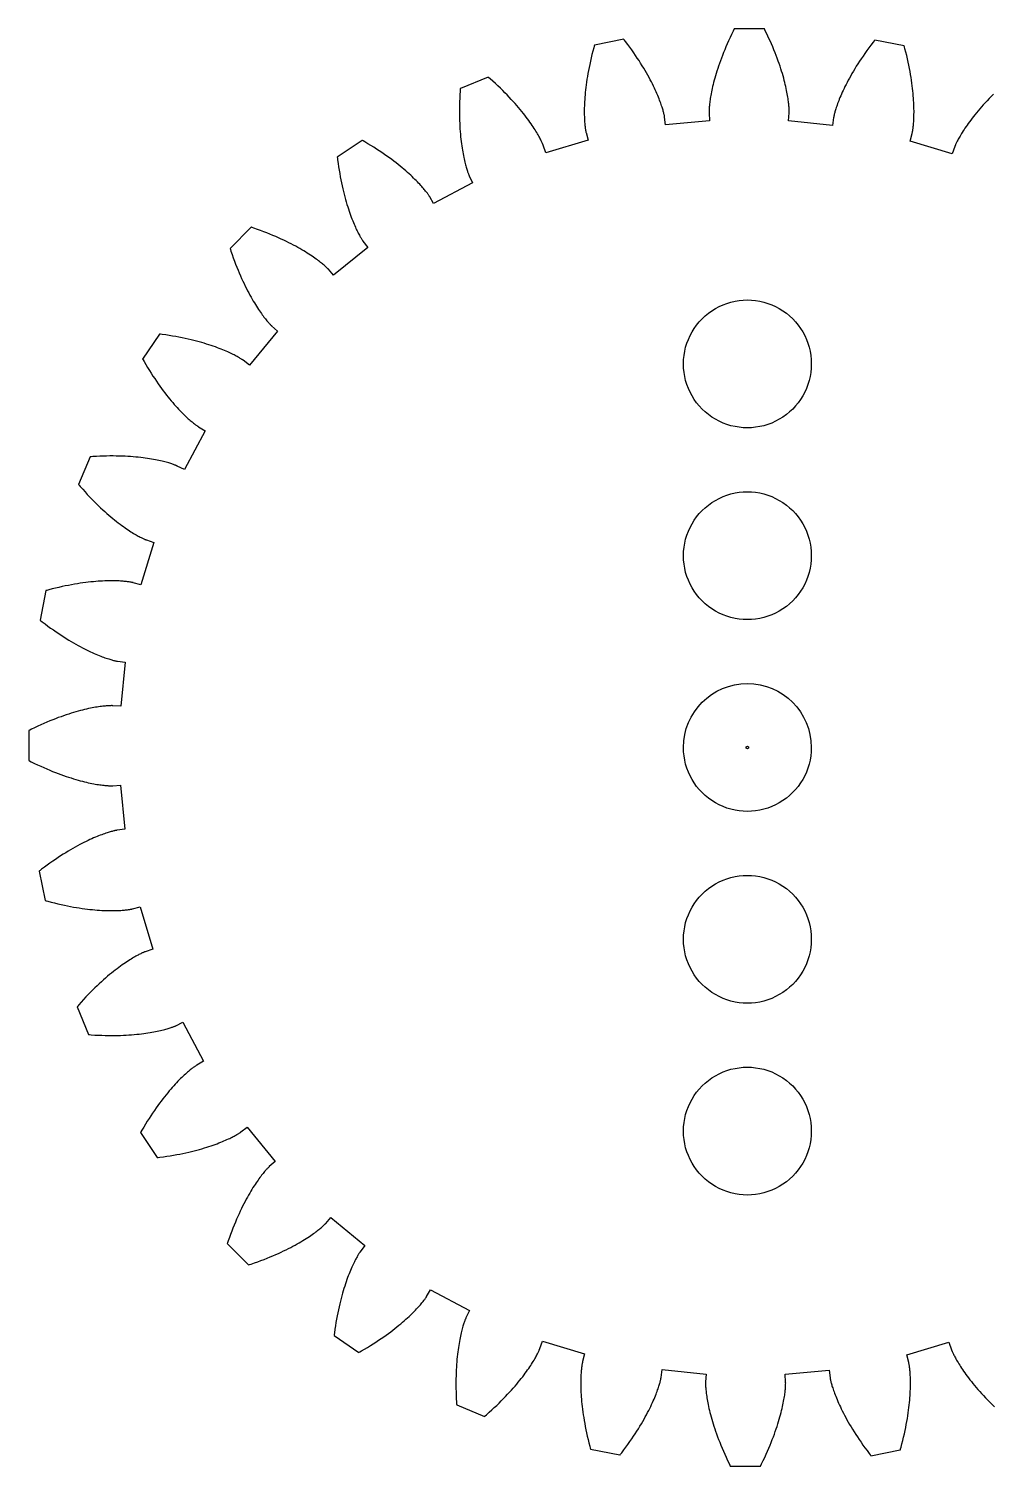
# Model space of a CAD drawing. Extents: x 1 to 210, y 26 to 294.
# Drawn here: x 1.1 to 76.5, y 177.3 to 289.7 of the extents above; entities that cross this region are included whole.
import ezdxf

# ---------------------------------------------------------------- set-up
doc = ezdxf.new("R2010")
doc.units = 0
for name, color, linetype in [('center', 7, 'CONTINUOUS'), ('circles', 7, 'CONTINUOUS'), ('gears', 7, 'CONTINUOUS')]:
    doc.layers.add(name, color=color, linetype=linetype)

msp = doc.modelspace()

# ---------------------------------------------------------------- linework, layer by layer
at = {"layer": 'center', "color": 7}
msp.add_lwpolyline([(57.43458, 233.467651)], close=True, dxfattribs=at)
for points in [[(57.24227, 233.467651), (57.24227, 233.502004), (57.260597, 233.533748), (57.290347, 233.550924)], [(57.290347, 233.384378), (57.260597, 233.401554), (57.24227, 233.433298), (57.24227, 233.467651)], [(57.290347, 233.550924), (57.320098, 233.568101), (57.356752, 233.568101), (57.386503, 233.550924)], [(57.386503, 233.384378), (57.356752, 233.367201), (57.320098, 233.367201), (57.290347, 233.384378)], [(57.386503, 233.550924), (57.416253, 233.533748), (57.43458, 233.502004), (57.43458, 233.467651)], [(57.43458, 233.467651), (57.43458, 233.433298), (57.416253, 233.401554), (57.386503, 233.384378)]]:
    msp.add_open_spline(points, degree=3, dxfattribs=at)
at = {"layer": 'circles', "color": 7}
for points in [[(62.339291, 263.467319)], [(62.339291, 248.467323)], [(62.338425, 233.467651)], [(62.339291, 218.467316)], [(62.339291, 203.467323)]]:
    msp.add_lwpolyline(points, close=True, dxfattribs=at)
for points in [[(52.339291, 263.467319), (52.339291, 265.253647), (53.292286, 266.904282), (54.839291, 267.797446)], [(54.839291, 267.797446), (56.386296, 268.69061), (58.292286, 268.69061), (59.839291, 267.797446)], [(59.839291, 267.797446), (61.386296, 266.904282), (62.339291, 265.253647), (62.339291, 263.467319)], [(54.839291, 259.137192), (53.292286, 260.030356), (52.339291, 261.680991), (52.339291, 263.467319)], [(62.339291, 263.467319), (62.339291, 261.680991), (61.386296, 260.030356), (59.839291, 259.137192)], [(59.839291, 259.137192), (58.292286, 258.244028), (56.386296, 258.244028), (54.839291, 259.137192)], [(54.839291, 252.79745), (56.386296, 253.690614), (58.292286, 253.690614), (59.839291, 252.79745)], [(52.339291, 248.467323), (52.339291, 250.253651), (53.292286, 251.904286), (54.839291, 252.79745)], [(59.839291, 252.79745), (61.386296, 251.904286), (62.339291, 250.253651), (62.339291, 248.467323)], [(54.839291, 244.137196), (53.292286, 245.03036), (52.339291, 246.680995), (52.339291, 248.467323)], [(62.339291, 248.467323), (62.339291, 246.680995), (61.386296, 245.03036), (59.839291, 244.137196)], [(59.839291, 244.137196), (58.292286, 243.244032), (56.386296, 243.244032), (54.839291, 244.137196)], [(52.338425, 233.467651), (52.338425, 236.229075), (54.577001, 238.467651), (57.338425, 238.467651)], [(57.338425, 238.467651), (60.099849, 238.467651), (62.338425, 236.229075), (62.338425, 233.467651)], [(54.838425, 229.137524), (53.29142, 230.030688), (52.338425, 231.681323), (52.338425, 233.467651)], [(62.338425, 233.467651), (62.338425, 231.681323), (61.38543, 230.030688), (59.838425, 229.137524)], [(59.838425, 229.137524), (58.29142, 228.24436), (56.38543, 228.24436), (54.838425, 229.137524)], [(52.339291, 218.467316), (52.339291, 220.253644), (53.292286, 221.904279), (54.839291, 222.797443)], [(54.839291, 222.797443), (56.386296, 223.690607), (58.292286, 223.690607), (59.839291, 222.797443)], [(59.839291, 222.797443), (61.386296, 221.904279), (62.339291, 220.253644), (62.339291, 218.467316)], [(54.839291, 214.137189), (53.292286, 215.030353), (52.339291, 216.680988), (52.339291, 218.467316)], [(62.339291, 218.467316), (62.339291, 216.680988), (61.386296, 215.030353), (59.839291, 214.137189)], [(59.839291, 214.137189), (58.292286, 213.244025), (56.386296, 213.244025), (54.839291, 214.137189)], [(54.839291, 207.79745), (56.386296, 208.690614), (58.292286, 208.690614), (59.839291, 207.79745)], [(52.339291, 203.467323), (52.339291, 205.253651), (53.292286, 206.904286), (54.839291, 207.79745)], [(59.839291, 207.79745), (61.386296, 206.904286), (62.339291, 205.253651), (62.339291, 203.467323)], [(54.839291, 199.137196), (53.292286, 200.03036), (52.339291, 201.680995), (52.339291, 203.467323)], [(62.339291, 203.467323), (62.339291, 201.680995), (61.386296, 200.03036), (59.839291, 199.137196)], [(59.839291, 199.137196), (58.292286, 198.244032), (56.386296, 198.244032), (54.839291, 199.137196)]]:
    msp.add_open_spline(points, degree=3, dxfattribs=at)
at = {"layer": 'gears', "color": 1}
msp.add_lwpolyline([(76.587121, 284.56754), (76.415943, 284.394875), (76.250796, 284.224464), (76.09166, 284.056607), (75.938174, 283.891397), (75.790634, 283.728854), (75.648792, 283.569141), (75.512584, 283.412371), (75.381942, 283.258659), (75.256685, 283.108055), (75.136928, 282.960623), (75.02236, 282.816642), (74.91316, 282.676063), (74.808965, 282.538984), (74.709775, 282.405403), (74.615505, 282.275732), (74.526115, 282.149789), (74.441535, 282.027689), (74.361625, 281.909661), (74.286105, 281.795688), (74.215195, 281.685901), (74.148605, 281.580284), (74.086255, 281.47895), (74.028085, 281.38201), (73.973965, 281.2897), (73.923735, 281.20177), (73.877485, 281.11858), (73.834825, 281.04005), (73.795775, 280.96636), (73.760305, 280.89733), (73.728325, 280.83337), (73.699495, 280.77428), (73.673905, 280.72042), (73.651285, 280.67148), (73.631795, 280.6277), (73.615075, 280.58918), (73.600995, 280.55586), (73.589555, 280.52803), (73.580555, 280.50545), (73.574155, 280.48829), (73.569755, 280.47659), (73.367449, 279.890867), (70.067734, 280.901825), (70.228258, 281.500405), (70.231258, 281.512495), (70.235458, 281.530345), (70.240558, 281.554055), (70.246758, 281.583585), (70.253858, 281.618975), (70.261658, 281.660275), (70.269858, 281.707465), (70.278558, 281.760615), (70.287558, 281.819705), (70.296758, 281.884735), (70.306058, 281.955645), (70.315158, 282.032705), (70.324258, 282.115685), (70.332858, 282.204505), (70.341158, 282.299415), (70.348858, 282.400327), (70.355758, 282.507241), (70.361858, 282.620092), (70.366958, 282.738816), (70.370858, 282.863573), (70.373658, 282.994363), (70.375058, 283.13112), (70.37487, 283.273647), (70.37317, 283.42219), (70.36967, 283.576551), (70.36437, 283.736729), (70.35707, 283.902954), (70.34757, 284.074799), (70.33578, 284.252492), (70.32158, 284.435968), (70.30484, 284.62516), (70.28557, 284.820068), (70.26336, 285.020608), (70.23839, 285.226732), (70.21029, 285.438539), (70.17988, 285.656473), (70.14543, 285.879279), (70.10751, 286.107569), (70.06619, 286.341227), (70.02112, 286.580054), (69.9724, 286.824413), (69.91964, 287.073925), (69.86295, 287.328654), (69.80229, 287.588421), (69.73723, 287.853438), (69.66785, 288.123294), (69.63142, 288.260044), (69.61291, 288.328934), (69.61161, 288.333234), (69.611125, 288.335434), (69.610861, 288.335892), (67.30766, 288.800704), (67.307449, 288.800276), (67.305949, 288.798476), (67.303249, 288.794976), (67.259309, 288.738776), (67.172769, 288.626694), (67.004108, 288.404927), (66.841505, 288.185892), (66.684698, 287.970048), (66.533639, 287.757214), (66.388309, 287.547684), (66.248595, 287.341395), (66.114477, 287.138639), (65.985728, 286.939286), (65.86233, 286.74363), (65.744167, 286.551605), (65.631109, 286.363441), (65.523153, 286.179138), (65.420241, 285.99881), (65.322001, 285.822554), (65.228621, 285.650321), (65.139891, 285.482456), (65.055591, 285.318825), (64.975891, 285.159678), (64.900441, 285.004813), (64.829151, 284.854644), (64.762161, 284.708937), (64.698971, 284.568022), (64.639761, 284.431849), (64.584431, 284.30035), (64.532771, 284.173872), (64.484551, 284.052282), (64.439821, 283.93576), (64.398471, 283.82424), (64.360251, 283.717885), (64.325151, 283.616695), (64.293111, 283.520785), (64.263911, 283.430025), (64.237351, 283.344755), (64.213561, 283.264745), (64.192221, 283.190275), (64.173221, 283.121275), (64.156561, 283.057755), (64.141881, 282.999805), (64.129361, 282.947375), (64.118641, 282.900745), (64.109841, 282.859625), (64.102541, 282.824285), (64.096741, 282.794655), (64.092341, 282.770745), (64.089341, 282.752775), (64.087241, 282.740445), (64.003081, 282.126507), (60.569572, 282.474277), (60.610272, 283.092615), (60.610827, 283.105155), (60.611458, 283.123385), (60.611966, 283.147655), (60.612236, 283.177895), (60.612226, 283.213925), (60.611696, 283.255915), (60.610696, 283.303855), (60.608796, 283.357625), (60.606196, 283.417395), (60.602496, 283.482905), (60.597796, 283.554395), (60.591896, 283.631625), (60.584596, 283.714755), (60.575696, 283.803725), (60.565256, 283.898345), (60.553146, 283.99885), (60.539106, 284.104991), (60.523016, 284.216818), (60.504866, 284.33433), (60.484356, 284.45751), (60.461566, 284.586243), (60.436306, 284.720578), (60.408346, 284.860383), (60.377626, 285.00577), (60.344156, 285.156447), (60.307626, 285.312691), (60.267946, 285.474141), (60.225046, 285.64091), (60.178876, 285.812817), (60.129186, 285.990027), (60.075926, 286.172358), (60.018876, 286.359678), (59.958086, 286.552169), (59.893336, 286.749401), (59.824496, 286.951605), (59.751516, 287.1586), (59.674216, 287.370435), (59.592546, 287.586928), (59.506386, 287.807629), (59.415576, 288.033356), (59.320116, 288.263428), (59.219719, 288.497829), (59.114497, 288.736624), (59.004171, 288.979499), (58.888724, 289.226752), (58.76801, 289.47784), (58.70566, 289.604983), (58.67399, 289.668881), (58.67199, 289.672911), (58.67099, 289.674931), (58.670792, 289.675275), (56.321142, 289.681845), (56.320931, 289.681418), (56.319931, 289.679458), (56.318031, 289.675428), (56.285921, 289.611696), (56.222831, 289.484892), (56.100806, 289.234436), (55.983932, 288.988021), (55.872277, 288.745534), (55.765686, 288.507497), (55.664072, 288.27355), (55.567232, 288.044036), (55.475222, 287.818842), (55.387862, 287.59831), (55.305032, 287.382374), (55.226612, 287.170969), (55.152462, 286.964324), (55.082532, 286.762553), (55.016592, 286.565524), (54.954792, 286.373484), (54.896672, 286.186464), (54.842402, 286.004415), (54.791732, 285.827499), (54.744602, 285.655833), (54.700782, 285.489284), (54.660262, 285.328147), (54.622862, 285.172175), (54.588462, 285.021597), (54.557052, 284.876414), (54.528282, 284.736722), (54.502262, 284.602588), (54.478702, 284.473994), (54.457602, 284.350938), (54.438772, 284.233472), (54.422142, 284.121708), (54.407422, 284.01563), (54.394582, 283.915239), (54.383612, 283.820649), (54.374312, 283.731719), (54.366612, 283.648759), (54.360212, 283.571449), (54.355112, 283.500079), (54.351112, 283.434529), (54.348212, 283.374789), (54.346112, 283.321029), (54.344812, 283.273059), (54.344114, 283.231119), (54.343835, 283.195069), (54.344022, 283.164909), (54.344384, 283.140509), (54.344819, 283.122279), (54.345265, 283.109859), (54.382575, 282.491314), (50.947174, 282.162488), (50.866424, 282.776901), (50.864524, 282.789231), (50.861524, 282.807371), (50.857224, 282.831181), (50.851724, 282.860841), (50.844624, 282.896271), (50.835824, 282.937361), (50.825514, 282.984101), (50.813254, 283.036591), (50.799004, 283.094651), (50.782654, 283.158221), (50.764004, 283.227341), (50.743074, 283.302011), (50.719694, 283.381991), (50.693724, 283.467511), (50.664954, 283.558431), (50.633384, 283.654461), (50.598884, 283.755825), (50.561344, 283.862461), (50.520534, 283.974236), (50.476524, 284.091034), (50.429014, 284.21284), (50.378004, 284.339653), (50.323264, 284.471341), (50.264564, 284.607909), (50.202324, 284.749165), (50.136124, 284.895163), (50.065674, 285.045886), (49.991104, 285.200991), (49.912114, 285.360687), (49.828774, 285.524747), (49.740974, 285.693104), (49.648524, 285.865807), (49.551384, 286.042676), (49.449319, 286.223577), (49.342397, 286.408396), (49.230438, 286.597182), (49.113327, 286.789868), (48.991015, 286.986275), (48.863455, 287.18622), (48.730399, 287.389868), (48.59175, 287.596857), (48.447624, 287.807253), (48.297855, 288.02081), (48.142266, 288.237574), (47.980739, 288.457482), (47.813409, 288.680303), (47.727459, 288.792763), (47.683839, 288.849313), (47.681239, 288.852813), (47.679939, 288.854613), (47.679626, 288.85489), (45.373924, 288.402975), (45.373713, 288.402548), (45.373131, 288.400348), (45.372031, 288.396048), (45.353011, 288.327348), (45.315831, 288.190592), (45.244961, 287.921081), (45.178541, 287.656577), (45.116261, 287.397062), (45.058181, 287.142716), (45.004181, 286.893473), (44.954021, 286.649497), (44.907691, 286.410787), (44.865011, 286.177393), (44.825801, 285.949362), (44.790181, 285.726761), (44.757681, 285.509621), (44.728521, 285.298073), (44.702281, 285.092034), (44.679101, 284.89157), (44.658711, 284.696843), (44.640891, 284.507724), (44.625741, 284.324389), (44.613061, 284.146776), (44.602551, 283.974867), (44.594251, 283.808774), (44.588051, 283.648613), (44.583851, 283.494205), (44.581151, 283.34576), (44.580335, 283.203115), (44.5808, 283.066416), (44.5829, 282.935678), (44.5861, 282.810934), (44.5905, 282.69207), (44.5959, 282.579135), (44.6023, 282.472241), (44.6093, 282.371372), (44.617, 282.276412), (44.6253, 282.187412), (44.6337, 282.104472), (44.6426, 282.027422), (44.6515, 281.956362), (44.6603, 281.891332), (44.669, 281.832232), (44.6774, 281.779032), (44.6855, 281.731742), (44.6931, 281.690402), (44.6999, 281.654952), (44.7058, 281.625372), (44.711, 281.601612), (44.7151, 281.583772), (44.7179, 281.571672), (44.875105, 280.972192), (41.569802, 279.979683), (41.370741, 280.566471), (41.366641, 280.578141), (41.360041, 280.595301), (41.351241, 280.618011), (41.340031, 280.645911), (41.326121, 280.679281), (41.309651, 280.717891), (41.290321, 280.761721), (41.267951, 280.810821), (41.242681, 280.864961), (41.214201, 280.924131), (41.182521, 280.988321), (41.147401, 281.057401), (41.108851, 281.131381), (41.066631, 281.210121), (41.020751, 281.293621), (40.971101, 281.381811), (40.917511, 281.474451), (40.859791, 281.571581), (40.798071, 281.673277), (40.732051, 281.779215), (40.661701, 281.889523), (40.586901, 282.003833), (40.507361, 282.122375), (40.423421, 282.244852), (40.334741, 282.371314), (40.241271, 282.501579), (40.142891, 282.635582), (40.039493, 282.773256), (39.93096, 282.914536), (39.817198, 283.059059), (39.698185, 283.207122), (39.573875, 283.358544), (39.444057, 283.512896), (39.308711, 283.670475), (39.167743, 283.830919), (39.021084, 283.994342), (38.868639, 284.160384), (38.710407, 284.329043), (38.546208, 284.50037), (38.376058, 284.674067), (38.199731, 284.850004), (38.017339, 285.028247), (37.828719, 285.208548), (37.633758, 285.390841), (37.43252, 285.575012), (37.224958, 285.760879), (37.118624, 285.854399), (37.064974, 285.901339), (37.061574, 285.904239), (37.059774, 285.905639), (37.059461, 285.905917), (34.886227, 285.012833), (34.886082, 285.012291), (34.885976, 285.010091), (34.88565, 285.005591), (34.88035, 284.934451), (34.87065, 284.793227), (34.85363, 284.515076), (34.83998, 284.242699), (34.82961, 283.976029), (34.82221, 283.715163), (34.81781, 283.460167), (34.81631, 283.21109), (34.81741, 282.967866), (34.82111, 282.730658), (34.82721, 282.499465), (34.83561, 282.274156), (34.84621, 282.054845), (34.85875, 281.841696), (34.87337, 281.634478), (34.88963, 281.433404), (34.90761, 281.23836), (34.92712, 281.049393), (34.94799, 280.866552), (34.97015, 280.68995), (34.99331, 280.519278), (35.01765, 280.35478), (35.04275, 280.196372), (35.06866, 280.044236), (35.0951, 279.89806), (35.12201, 279.757955), (35.14932, 279.62404), (35.17674, 279.496294), (35.2044, 279.374488), (35.23186, 279.258836), (35.25927, 279.149107), (35.28631, 279.045578), (35.313, 278.947958), (35.33904, 278.856228), (35.36441, 278.770678), (35.38902, 278.690948), (35.41269, 278.617088), (35.43523, 278.549148), (35.45665, 278.487128), (35.47667, 278.430718), (35.49538, 278.380268), (35.5124, 278.335408), (35.52789, 278.296378), (35.54138, 278.262928), (35.55312, 278.235178), (35.56272, 278.212938), (35.57012, 278.196138), (35.57532, 278.184778), (35.846525, 277.627542), (32.798383, 276.009215), (32.488635, 276.545897), (32.482135, 276.556537), (32.472335, 276.572137), (32.459315, 276.592577), (32.442755, 276.617837), (32.422715, 276.647817), (32.399005, 276.682557), (32.371535, 276.721697), (32.340065, 276.765397), (32.304765, 276.813607), (32.265295, 276.866137), (32.221545, 276.922917), (32.173695, 276.983897), (32.121395, 277.048877), (32.064645, 277.117857), (32.003455, 277.190837), (31.937475, 277.267617), (31.866835, 277.347977), (31.791285, 277.432067), (31.710795, 277.519717), (31.625475, 277.610697), (31.534965, 277.705107), (31.439345, 277.802827), (31.338333, 277.903539), (31.232219, 278.007269), (31.120645, 278.114085), (31.003579, 278.223562), (30.880841, 278.335724), (30.752546, 278.450635), (30.618596, 278.567936), (30.478811, 278.687674), (30.333323, 278.809621), (30.181722, 278.933692), (30.024304, 279.059905), (29.860905, 279.188014), (29.691297, 279.317885), (29.515593, 279.449587), (29.333697, 279.582755), (29.145495, 279.717326), (28.951051, 279.853183), (28.750186, 279.990377), (28.543032, 280.128677), (28.329311, 280.26777), (28.109187, 280.407904), (27.882448, 280.548652), (27.649159, 280.689896), (27.409254, 280.831754), (27.286717, 280.902794), (27.224977, 280.938344), (27.221177, 280.940544), (27.219077, 280.941744), (27.21865, 280.941956), (25.26148, 279.642028), (25.261449, 279.641552), (25.261704, 279.639252), (25.262263, 279.634852), (25.271063, 279.564012), (25.288983, 279.423609), (25.326663, 279.147536), (25.366403, 278.877691), (25.408323, 278.614138), (25.451943, 278.35691), (25.497443, 278.105958), (25.544453, 277.861379), (25.593043, 277.623057), (25.642853, 277.391092), (25.693953, 277.165367), (25.746213, 276.946111), (25.799393, 276.733194), (25.853273, 276.526482), (25.908073, 276.326107), (25.963213, 276.132035), (26.018993, 275.944283), (26.074813, 275.762815), (26.131023, 275.587535), (26.187273, 275.418541), (26.243263, 275.255813), (26.299133, 275.099123), (26.354743, 274.9487), (26.409693, 274.804462), (26.464223, 274.666243), (26.517913, 274.534256), (26.570773, 274.408206), (26.622733, 274.288207), (26.673573, 274.174127), (26.723113, 274.066014), (26.771343, 273.963869), (26.818113, 273.867449), (26.863273, 273.776969), (26.906673, 273.692199), (26.948313, 273.613129), (26.987963, 273.539639), (27.025553, 273.471829), (27.060973, 273.409639), (27.094103, 273.352999), (27.124783, 273.301669), (27.152943, 273.255759), (27.178363, 273.215129), (27.201153, 273.179859), (27.220973, 273.149749), (27.237883, 273.124679), (27.251693, 273.104699), (27.262193, 273.089679), (27.269493, 273.079649), (27.64406, 272.58601), (24.970328, 270.404157), (24.561793, 270.870107), (24.553493, 270.879307), (24.540903, 270.892667), (24.524093, 270.910157), (24.502953, 270.931717), (24.477363, 270.957277), (24.447343, 270.986537), (24.412763, 271.019737), (24.373413, 271.056447), (24.329333, 271.096847), (24.280363, 271.140687), (24.226463, 271.187787), (24.167563, 271.238267), (24.103673, 271.291827), (24.034503, 271.348447), (23.960123, 271.408017), (23.880593, 271.470417), (23.795573, 271.535457), (23.705113, 271.603317), (23.609173, 271.673517), (23.507583, 271.746107), (23.400341, 271.821087), (23.287575, 271.898227), (23.168942, 271.977327), (23.044445, 272.058387), (22.914148, 272.141297), (22.777887, 272.225797), (22.635778, 272.311967), (22.487476, 272.399607), (22.333116, 272.488487), (22.172809, 272.578667), (22.006165, 272.669777), (21.833346, 272.762057), (21.654322, 272.855037), (21.469027, 272.948827), (21.277362, 273.043067), (21.079378, 273.137937), (20.874978, 273.233077), (20.664225, 273.328367), (20.447007, 273.423757), (20.223276, 273.519047), (19.993031, 273.614247), (19.75629, 273.709057), (19.513051, 273.803477), (19.263268, 273.897337), (19.006893, 273.990447), (18.743875, 274.082627), (18.609923, 274.128447), (18.542313, 274.151147), (18.538013, 274.152647), (18.535913, 274.153295), (18.535371, 274.153441), (16.869393, 272.496727), (16.869543, 272.496203), (16.870141, 272.494103), (16.871641, 272.489803), (16.894051, 272.422093), (16.939031, 272.287987), (17.029851, 272.024389), (17.121511, 271.767538), (17.213961, 271.517253), (17.306981, 271.273404), (17.400551, 271.036284), (17.494451, 270.805468), (17.588551, 270.581182), (17.682681, 270.363476), (17.776781, 270.15217), (17.870851, 269.947263), (17.964481, 269.748672), (18.057731, 269.556577), (18.150431, 269.370731), (18.242471, 269.191069), (18.333711, 269.01782), (18.423991, 268.850737), (18.513301, 268.689819), (18.601361, 268.535049), (18.688121, 268.386247), (18.773441, 268.243641), (18.857341, 268.106937), (18.939461, 267.976232), (19.019821, 267.85123), (19.098281, 267.732159), (19.174731, 267.618956), (19.249011, 267.511371), (19.321121, 267.409403), (19.390881, 267.313103), (19.458121, 267.222223), (19.522781, 267.136873), (19.584691, 267.056823), (19.643901, 266.982243), (19.700141, 266.912823), (19.753291, 266.848483), (19.803461, 266.789313), (19.850251, 266.735203), (19.893841, 266.686123), (19.933951, 266.641753), (19.970511, 266.602213), (20.003401, 266.567433), (20.032581, 266.537223), (20.057931, 266.511533), (20.079351, 266.490283), (20.096781, 266.473313), (20.110041, 266.460653), (20.119041, 266.452253), (20.582864, 266.041106), (18.386115, 263.379489), (17.894552, 263.756917), (17.884512, 263.764217), (17.869532, 263.774827), (17.849622, 263.788697), (17.824772, 263.805827), (17.794782, 263.825797), (17.759572, 263.848707), (17.719102, 263.874387), (17.673372, 263.902837), (17.622212, 263.933807), (17.565692, 263.967177), (17.503702, 264.002887), (17.436122, 264.040877), (17.362902, 264.080957), (17.284122, 264.123017), (17.199532, 264.166927), (17.109212, 264.212567), (17.013162, 264.259937), (16.911276, 264.308677), (16.80338, 264.358847), (16.689718, 264.410267), (16.569883, 264.462857), (16.444119, 264.516457), (16.312378, 264.570887), (16.174548, 264.626077), (16.030626, 264.682037), (15.880517, 264.738397), (15.724219, 264.795147), (15.561686, 264.852127), (15.392982, 264.909207), (15.218108, 264.966407), (15.036967, 265.023347), (14.849378, 265.080077), (14.655655, 265.136327), (14.455615, 265.192137), (14.249278, 265.247217), (14.036642, 265.301567), (13.817594, 265.355117), (13.592217, 265.407457), (13.360511, 265.458587), (13.122542, 265.508397), (12.878196, 265.556827), (12.627539, 265.603747), (12.370474, 265.648807), (12.107229, 265.692127), (11.837527, 265.733407), (11.56173, 265.772547), (11.42139, 265.791317), (11.35061, 265.800417), (11.34611, 265.801039), (11.34391, 265.801327), (11.343434, 265.801358), (10.03266, 263.85136), (10.032744, 263.85095), (10.033844, 263.84905), (10.036144, 263.84515), (10.071314, 263.78312), (10.141704, 263.660309), (10.282131, 263.419525), (10.42222, 263.185417), (10.561674, 262.95797), (10.700446, 262.737001), (10.838469, 262.522626), (10.975579, 262.314597), (11.111597, 262.112963), (11.246456, 261.917838), (11.380059, 261.728862), (11.51216, 261.546197), (11.642757, 261.369843), (11.77169, 261.199555), (11.898956, 261.035329), (12.024196, 260.877267), (12.147426, 260.725069), (12.268646, 260.578738), (12.38761, 260.438437), (12.504107, 260.303737), (12.618364, 260.174771), (12.729793, 260.051503), (12.838753, 259.933838), (12.944788, 259.821509), (13.048059, 259.714766), (13.148175, 259.613231), (13.245305, 259.517151), (13.339225, 259.426091), (13.429755, 259.340101), (13.516905, 259.259191), (13.600555, 259.183281), (13.680665, 259.112191), (13.756995, 259.045801), (13.829545, 258.984111), (13.898385, 258.926991), (13.963105, 258.874371), (14.023775, 258.826131), (14.080275, 258.782201), (14.132555, 258.742411), (14.180445, 258.706801), (14.224055, 258.675151), (14.263105, 258.647431), (14.297655, 258.623531), (14.327555, 258.603211), (14.352735, 258.586581), (14.373135, 258.573461), (14.388605, 258.563561), (14.399185, 258.557161), (14.934246, 258.244381), (13.298995, 255.205359), (12.743235, 255.479625), (12.732025, 255.484725), (12.715275, 255.492325), (12.693005, 255.502125), (12.665275, 255.513925), (12.631975, 255.527695), (12.592875, 255.543315), (12.548215, 255.560625), (12.497895, 255.579555), (12.441675, 255.599965), (12.379625, 255.621755), (12.311875, 255.644675), (12.238125, 255.668725), (12.158635, 255.693735), (12.072985, 255.719615), (11.981605, 255.746175), (11.884095, 255.773305), (11.780622, 255.800975), (11.671143, 255.829005), (11.555607, 255.857205), (11.433967, 255.885385), (11.306338, 255.913625), (11.172557, 255.941675), (11.032688, 255.969435), (10.886686, 255.996705), (10.734614, 256.023365), (10.576359, 256.049365), (10.412052, 256.074465), (10.241513, 256.098725), (10.064941, 256.121795), (9.882155, 256.143725), (9.693467, 256.164235), (9.498469, 256.183245), (9.297454, 256.200765), (9.090392, 256.216335), (8.877265, 256.230185), (8.658043, 256.241925), (8.432843, 256.251625), (8.20161, 256.259025), (7.964301, 256.264025), (7.721275, 256.266525), (7.472123, 256.266363), (7.217092, 256.263463), (6.956247, 256.257663), (6.689606, 256.248663), (6.417104, 256.236553), (6.138807, 256.221253), (5.997514, 256.212253), (5.926264, 256.207353), (5.921864, 256.207089), (5.919664, 256.206899), (5.919139, 256.206749), (5.013968, 254.038664), (5.014232, 254.038204), (5.015702, 254.036504), (5.018682, 254.033204), (5.065291, 253.979154), (5.158306, 253.87245), (5.342989, 253.663762), (5.525922, 253.461548), (5.707057, 253.265629), (5.886395, 253.076003), (6.063524, 252.892587), (6.238627, 252.715332), (6.411291, 252.544155), (6.581701, 252.379008), (6.749558, 252.219871), (6.914767, 252.066386), (7.077311, 251.918846), (7.237024, 251.777004), (7.393794, 251.640795), (7.547506, 251.510153), (7.69811, 251.384896), (7.845542, 251.26514), (7.989522, 251.150571), (8.130101, 251.041371), (8.267181, 250.937176), (8.400762, 250.837986), (8.530432, 250.743716), (8.656374, 250.654326), (8.778474, 250.569746), (8.896502, 250.489836), (9.010476, 250.414316), (9.120262, 250.343406), (9.22588, 250.276806), (9.327214, 250.214456), (9.424144, 250.156286), (9.516454, 250.102166), (9.604384, 250.051936), (9.687574, 250.005686), (9.766094, 249.963016), (9.839784, 249.923966), (9.908814, 249.888496), (9.972774, 249.856516), (10.031864, 249.827686), (10.085724, 249.802096), (10.134664, 249.779476), (10.178444, 249.759986), (10.216954, 249.743266), (10.250274, 249.729186), (10.278104, 249.717746), (10.300684, 249.708746), (10.317834, 249.702346), (10.329534, 249.697946), (10.915257, 249.495641), (9.904295, 246.195925), (9.305714, 246.356449), (9.293624, 246.359449), (9.275774, 246.363649), (9.252064, 246.368749), (9.222534, 246.374949), (9.187144, 246.382049), (9.145844, 246.389849), (9.098654, 246.398049), (9.045504, 246.406749), (8.986404, 246.415749), (8.921374, 246.424949), (8.850464, 246.434249), (8.773404, 246.443349), (8.690424, 246.452449), (8.601604, 246.461049), (8.506694, 246.469449), (8.405783, 246.477149), (8.298869, 246.484049), (8.186018, 246.490149), (8.067294, 246.495249), (7.942537, 246.499149), (7.811748, 246.501949), (7.67499, 246.503349), (7.532464, 246.503161), (7.38392, 246.501461), (7.22956, 246.497961), (7.069381, 246.492661), (6.903156, 246.485361), (6.731313, 246.475861), (6.55362, 246.464071), (6.370144, 246.449871), (6.180952, 246.433131), (5.986044, 246.413861), (5.785503, 246.391641), (5.579379, 246.366671), (5.367573, 246.338561), (5.150315, 246.307461), (4.927508, 246.273001), (4.699219, 246.235081), (4.465561, 246.193761), (4.226734, 246.148691), (3.982374, 246.099971), (3.732863, 246.047211), (3.478134, 245.990521), (3.218366, 245.929861), (2.95335, 245.864801), (2.683494, 245.795421), (2.546744, 245.758991), (2.477853, 245.740471), (2.473543, 245.739171), (2.471373, 245.738687), (2.470914, 245.738422), (2.006103, 243.435222), (2.006531, 243.435011), (2.008281, 243.433511), (2.011821, 243.430811), (2.068021, 243.386871), (2.180103, 243.300331), (2.40187, 243.131669), (2.620905, 242.969067), (2.836749, 242.81226), (3.049583, 242.6612), (3.259112, 242.515871), (3.465402, 242.376156), (3.668158, 242.242039), (3.867511, 242.11329), (4.063167, 241.989892), (4.255191, 241.871729), (4.443355, 241.75867), (4.627659, 241.650715), (4.807987, 241.547802), (4.984243, 241.449562), (5.156476, 241.356182), (5.324341, 241.267452), (5.487971, 241.183152), (5.647119, 241.103452), (5.801982, 241.028002), (5.952153, 240.956712), (6.097859, 240.889722), (6.238774, 240.826532), (6.374948, 240.767322), (6.506445, 240.711992), (6.632923, 240.660332), (6.754514, 240.612112), (6.871036, 240.567392), (6.982556, 240.526042), (7.08891, 240.487822), (7.1901, 240.452722), (7.28601, 240.420682), (7.37677, 240.391482), (7.46204, 240.364922), (7.54205, 240.341132), (7.61652, 240.319792), (7.68552, 240.300792), (7.74904, 240.284132), (7.80699, 240.269452), (7.85941, 240.256932), (7.90604, 240.246222), (7.94716, 240.237422), (7.98251, 240.230122), (8.01214, 240.224322), (8.03605, 240.219922), (8.05402, 240.216922), (8.06635, 240.214822), (8.680289, 240.130662), (8.33252, 236.697154), (7.71418, 236.737854), (7.70164, 236.738409), (7.68341, 236.73904), (7.65913, 236.739548), (7.62888, 236.739818), (7.59284, 236.739808), (7.55085, 236.739278), (7.50291, 236.738278), (7.44915, 236.736378), (7.38938, 236.733778), (7.32388, 236.730078), (7.25239, 236.725378), (7.17516, 236.719478), (7.09203, 236.712178), (7.00306, 236.703278), (6.90844, 236.692838), (6.807937, 236.680678), (6.701796, 236.666648), (6.589969, 236.650558), (6.472458, 236.632408), (6.349278, 236.611908), (6.220545, 236.589108), (6.08621, 236.563848), (5.946406, 236.535888), (5.801017, 236.505168), (5.65034, 236.471698), (5.494096, 236.435168), (5.332647, 236.395488), (5.165878, 236.352588), (4.993971, 236.306418), (4.816761, 236.256728), (4.63443, 236.203468), (4.447109, 236.146418), (4.254619, 236.085628), (4.057387, 236.020878), (3.855182, 235.952038), (3.648187, 235.879058), (3.436353, 235.801758), (3.21986, 235.720088), (2.998889, 235.634008), (2.773162, 235.543198), (2.543089, 235.447738), (2.308689, 235.347341), (2.069894, 235.242119), (1.827018, 235.131793), (1.579765, 235.016346), (1.328678, 234.895632), (1.201534, 234.833282), (1.137636, 234.801612), (1.133606, 234.799612), (1.131596, 234.798612), (1.131252, 234.798413), (1.124682, 232.448763), (1.125109, 232.448552), (1.127069, 232.447552), (1.131099, 232.445652), (1.194832, 232.413542), (1.321636, 232.350452), (1.572092, 232.228427), (1.818507, 232.111553), (2.060995, 231.999898), (2.299031, 231.893307), (2.532979, 231.791693), (2.762492, 231.694853), (2.987687, 231.602843), (3.208219, 231.515483), (3.424154, 231.432653), (3.635559, 231.354233), (3.842204, 231.280083), (4.043976, 231.210153), (4.241004, 231.144213), (4.433045, 231.082413), (4.620065, 231.024293), (4.802114, 230.970023), (4.979029, 230.919353), (5.150695, 230.872223), (5.317244, 230.828403), (5.478381, 230.787883), (5.634353, 230.750483), (5.78493, 230.716083), (5.930113, 230.684673), (6.069805, 230.655903), (6.203939, 230.629883), (6.332534, 230.606323), (6.455589, 230.585223), (6.573055, 230.566393), (6.684818, 230.549763), (6.790896, 230.535043), (6.891287, 230.522203), (6.985877, 230.511233), (7.074807, 230.501933), (7.157767, 230.494233), (7.235077, 230.487833), (7.306447, 230.482733), (7.371997, 230.478733), (7.431737, 230.475833), (7.485497, 230.473733), (7.533467, 230.472433), (7.575417, 230.471735), (7.611467, 230.471456), (7.641627, 230.471644), (7.666027, 230.472006), (7.684257, 230.47244), (7.696677, 230.472886), (8.315223, 230.510196), (8.644049, 227.074795), (8.029636, 226.994045), (8.017306, 226.992145), (7.999166, 226.989145), (7.975356, 226.984845), (7.945696, 226.979345), (7.910266, 226.972245), (7.869186, 226.963445), (7.822446, 226.953135), (7.769956, 226.940875), (7.711896, 226.926625), (7.648336, 226.910275), (7.579216, 226.891625), (7.504536, 226.870695), (7.424556, 226.847315), (7.339036, 226.821355), (7.248116, 226.792585), (7.152086, 226.761015), (7.050723, 226.726515), (6.944088, 226.688975), (6.832313, 226.648165), (6.715514, 226.604155), (6.593708, 226.556645), (6.466896, 226.505635), (6.335209, 226.450895), (6.198647, 226.392425), (6.057391, 226.330185), (5.911393, 226.263985), (5.760671, 226.193535), (5.605567, 226.119025), (5.445871, 226.040035), (5.281811, 225.956695), (5.113453, 225.868885), (4.94075, 225.776435), (4.763882, 225.679295), (4.582981, 225.57723), (4.398162, 225.470308), (4.209377, 225.358349), (4.01669, 225.241238), (3.820284, 225.118927), (3.620338, 224.991366), (3.41669, 224.858311), (3.209701, 224.719662), (2.999305, 224.575535), (2.785749, 224.425767), (2.568984, 224.270178), (2.349076, 224.108651), (2.126255, 223.941321), (2.013796, 223.855371), (1.957248, 223.811751), (1.953728, 223.809151), (1.951918, 223.807851), (1.95164, 223.807538), (2.403555, 221.501836), (2.403983, 221.501625), (2.406143, 221.501043), (2.410483, 221.499943), (2.479183, 221.480923), (2.615939, 221.443733), (2.885449, 221.372863), (3.149954, 221.306443), (3.409469, 221.244163), (3.663815, 221.186083), (3.913057, 221.132083), (4.157033, 221.081913), (4.395742, 221.035583), (4.629136, 220.992903), (4.857167, 220.953693), (5.079768, 220.918073), (5.296909, 220.885573), (5.508457, 220.856413), (5.714496, 220.830183), (5.914959, 220.806993), (6.109685, 220.786603), (6.298804, 220.768783), (6.482139, 220.753633), (6.659752, 220.740953), (6.831661, 220.730443), (6.997751, 220.722143), (7.157913, 220.715943), (7.312321, 220.711743), (7.460765, 220.709043), (7.603409, 220.708227), (7.740109, 220.708691), (7.870848, 220.710791), (7.995591, 220.713991), (8.114454, 220.718391), (8.22739, 220.723791), (8.334284, 220.730191), (8.435153, 220.737191), (8.530113, 220.744891), (8.619113, 220.753191), (8.702053, 220.761591), (8.779103, 220.770491), (8.850163, 220.779391), (8.915193, 220.788191), (8.974293, 220.796891), (9.027493, 220.805291), (9.074793, 220.813391), (9.116133, 220.820991), (9.151573, 220.827791), (9.181153, 220.833691), (9.204913, 220.838891), (9.222753, 220.842991), (9.234853, 220.845791), (9.834332, 221.002996), (10.826846, 217.697693), (10.240058, 217.498632), (10.228388, 217.494532), (10.211228, 217.487932), (10.188518, 217.479132), (10.160618, 217.467922), (10.127248, 217.454012), (10.088638, 217.437542), (10.044808, 217.418212), (9.995708, 217.395852), (9.941568, 217.370582), (9.882398, 217.342102), (9.818198, 217.310422), (9.749118, 217.275302), (9.675138, 217.236752), (9.596408, 217.194532), (9.512908, 217.148662), (9.424718, 217.099012), (9.332088, 217.045422), (9.234958, 216.987702), (9.133264, 216.925982), (9.027319, 216.859972), (8.917011, 216.789622), (8.8027, 216.714822), (8.68416, 216.635442), (8.561682, 216.551502), (8.435221, 216.462812), (8.304955, 216.369342), (8.170953, 216.270962), (8.033278, 216.167564), (7.891999, 216.059031), (7.747475, 215.945269), (7.599413, 215.826256), (7.44799, 215.701946), (7.293638, 215.572128), (7.136059, 215.436782), (6.975615, 215.295814), (6.812193, 215.149155), (6.646153, 214.99671), (6.477494, 214.838478), (6.306167, 214.674279), (6.132469, 214.504129), (5.956533, 214.327801), (5.778291, 214.14541), (5.59799, 213.95679), (5.415697, 213.761829), (5.231527, 213.560591), (5.045659, 213.353029), (4.952137, 213.246695), (4.905197, 213.193045), (4.902257, 213.189645), (4.900827, 213.187845), (4.900549, 213.187532), (5.793633, 211.014298), (5.794175, 211.014153), (5.796375, 211.014047), (5.800875, 211.013721), (5.872015, 211.008421), (6.013238, 210.998721), (6.291389, 210.981701), (6.563767, 210.968051), (6.830435, 210.957681), (7.0913, 210.950281), (7.346296, 210.945881), (7.595373, 210.944381), (7.838596, 210.945481), (8.075805, 210.949181), (8.306997, 210.955281), (8.532307, 210.963681), (8.751618, 210.974281), (8.964767, 210.986821), (9.171985, 211.001441), (9.373059, 211.017701), (9.568103, 211.035681), (9.75707, 211.055191), (9.939911, 211.076061), (10.116512, 211.098221), (10.287185, 211.121391), (10.451683, 211.145721), (10.610091, 211.170821), (10.762226, 211.196731), (10.908403, 211.223171), (11.048507, 211.250081), (11.182423, 211.277391), (11.310169, 211.304811), (11.431974, 211.332471), (11.547626, 211.359931), (11.657356, 211.387341), (11.760884, 211.414381), (11.858504, 211.441071), (11.950234, 211.467111), (12.035784, 211.492481), (12.115514, 211.517091), (12.189374, 211.540761), (12.257304, 211.563301), (12.319324, 211.584721), (12.375734, 211.604741), (12.426184, 211.623451), (12.471044, 211.640471), (12.510074, 211.655961), (12.543524, 211.669451), (12.571274, 211.681181), (12.593514, 211.690781), (12.610314, 211.698181), (12.621674, 211.703381), (13.178911, 211.974586), (14.797237, 208.926444), (14.260555, 208.616697), (14.249915, 208.610197), (14.234325, 208.600397), (14.213885, 208.587377), (14.188615, 208.570817), (14.158635, 208.550777), (14.123895, 208.527067), (14.084755, 208.499597), (14.041055, 208.468127), (13.992845, 208.432827), (13.940315, 208.393357), (13.883535, 208.349607), (13.822555, 208.301757), (13.757575, 208.249457), (13.688595, 208.192707), (13.615615, 208.131517), (13.538835, 208.065537), (13.458475, 207.994897), (13.374385, 207.919347), (13.286725, 207.838847), (13.195745, 207.753527), (13.101335, 207.663017), (13.003615, 207.567397), (12.902903, 207.466382), (12.799173, 207.360267), (12.692398, 207.248579), (12.582921, 207.131512), (12.470759, 207.008774), (12.355848, 206.880479), (12.238547, 206.746529), (12.118809, 206.606745), (11.996862, 206.461256), (11.872791, 206.309656), (11.746578, 206.152237), (11.618469, 205.988838), (11.488598, 205.81923), (11.356896, 205.643526), (11.223728, 205.461631), (11.089157, 205.273428), (10.9533, 205.078984), (10.816106, 204.878119), (10.677806, 204.670965), (10.538713, 204.457245), (10.398579, 204.237121), (10.257831, 204.010381), (10.116587, 203.777092), (9.974728, 203.537188), (9.903688, 203.414651), (9.868138, 203.352911), (9.865938, 203.349111), (9.864738, 203.347011), (9.864527, 203.346583), (11.164455, 201.389413), (11.164931, 201.389382), (11.167231, 201.389637), (11.171631, 201.390197), (11.242471, 201.398997), (11.382875, 201.416917), (11.658947, 201.454597), (11.928793, 201.494337), (12.192346, 201.536257), (12.449574, 201.579877), (12.700526, 201.625377), (12.945105, 201.672387), (13.183427, 201.720977), (13.415392, 201.770787), (13.641117, 201.821887), (13.860373, 201.874147), (14.07329, 201.927327), (14.280002, 201.981207), (14.480377, 202.036007), (14.674449, 202.091147), (14.862201, 202.146927), (15.043669, 202.202737), (15.218949, 202.258947), (15.387943, 202.315197), (15.550671, 202.371187), (15.707361, 202.427067), (15.857783, 202.482687), (16.002022, 202.537637), (16.140241, 202.592167), (16.272228, 202.645857), (16.398278, 202.698717), (16.518277, 202.750677), (16.632357, 202.801517), (16.74047, 202.851057), (16.842615, 202.899287), (16.939035, 202.946047), (17.029515, 202.991207), (17.114285, 203.034617), (17.193345, 203.076257), (17.266835, 203.115907), (17.334645, 203.153507), (17.396835, 203.188917), (17.453475, 203.222047), (17.504805, 203.252727), (17.550715, 203.280887), (17.591345, 203.306307), (17.626615, 203.329097), (17.656725, 203.348917), (17.681795, 203.365827), (17.701775, 203.379637), (17.716805, 203.390137), (17.726825, 203.397437), (18.220464, 203.772004), (20.402317, 201.098272), (19.936367, 200.689737), (19.927167, 200.681437), (19.913807, 200.668847), (19.896317, 200.652037), (19.874757, 200.630897), (19.849197, 200.605307), (19.819937, 200.575287), (19.786737, 200.540707), (19.750027, 200.501357), (19.709627, 200.457277), (19.665787, 200.408307), (19.618687, 200.354407), (19.568217, 200.295507), (19.514657, 200.231617), (19.458037, 200.162447), (19.398467, 200.088067), (19.336067, 200.008537), (19.271027, 199.923517), (19.203167, 199.833057), (19.132977, 199.737117), (19.060387, 199.635527), (18.985407, 199.528285), (18.908267, 199.415525), (18.829167, 199.296885), (18.748107, 199.172395), (18.665197, 199.042095), (18.580687, 198.905835), (18.494517, 198.763728), (18.406877, 198.615428), (18.317997, 198.461068), (18.227817, 198.300761), (18.136707, 198.134121), (18.044427, 197.961301), (17.951447, 197.782271), (17.857657, 197.596981), (17.763417, 197.405311), (17.668547, 197.207331), (17.573407, 197.002931), (17.478117, 196.79218), (17.382727, 196.57496), (17.287437, 196.35123), (17.192237, 196.12098), (17.097427, 195.88424), (17.003007, 195.641), (16.909157, 195.39121), (16.816047, 195.13483), (16.723867, 194.87182), (16.678047, 194.73786), (16.655347, 194.67026), (16.653847, 194.66626), (16.653199, 194.66426), (16.653053, 194.66372), (18.309767, 192.99773), (18.310291, 192.99788), (18.312391, 192.99848), (18.316691, 192.99948), (18.384401, 193.02188), (18.518507, 193.06688), (18.782105, 193.15768), (19.038956, 193.24938), (19.289241, 193.34178), (19.533089, 193.43478), (19.77021, 193.52838), (20.001026, 193.62228), (20.225312, 193.71638), (20.443017, 193.81048), (20.654324, 193.90458), (20.859231, 193.99868), (21.057822, 194.09228), (21.249917, 194.18548), (21.435763, 194.27818), (21.615425, 194.37018), (21.788674, 194.46138), (21.955757, 194.55168), (22.116675, 194.64098), (22.271445, 194.72908), (22.420247, 194.81588), (22.562852, 194.90118), (22.699556, 194.98508), (22.830262, 195.06718), (22.955264, 195.14748), (23.074335, 195.22598), (23.187538, 195.30238), (23.295123, 195.37668), (23.397091, 195.44878), (23.493381, 195.51858), (23.584261, 195.58578), (23.669611, 195.65048), (23.749661, 195.71238), (23.824241, 195.77158), (23.893661, 195.82778), (23.958001, 195.88098), (24.017171, 195.93118), (24.071281, 195.97798), (24.120361, 196.02158), (24.164731, 196.06168), (24.204271, 196.09828), (24.239051, 196.13118), (24.269261, 196.16038), (24.294951, 196.18578), (24.316201, 196.20718), (24.333181, 196.22458), (24.345841, 196.23788), (24.354241, 196.24688), (24.765389, 196.71071), (27.427006, 194.51395), (27.049577, 194.02239), (27.042277, 194.01239), (27.031667, 193.99739), (27.017797, 193.97749), (27.000667, 193.95259), (26.980697, 193.92259), (26.957787, 193.88739), (26.932107, 193.84689), (26.903657, 193.80119), (26.872687, 193.74999), (26.839317, 193.69349), (26.803607, 193.63149), (26.765617, 193.56389), (26.725537, 193.49069), (26.683477, 193.41189), (26.639567, 193.32729), (26.593927, 193.23699), (26.546557, 193.14089), (26.497807, 193.03901), (26.447637, 192.93111), (26.396217, 192.81745), (26.343627, 192.69761), (26.290027, 192.57185), (26.235597, 192.44011), (26.180397, 192.30228), (26.124437, 192.15835), (26.068077, 192.00825), (26.011327, 191.85195), (25.954347, 191.68941), (25.897257, 191.52071), (25.840067, 191.34584), (25.783127, 191.1647), (25.726397, 190.97711), (25.670147, 190.78338), (25.614337, 190.58334), (25.559257, 190.377), (25.504907, 190.16436), (25.451357, 189.94531), (25.399017, 189.71995), (25.347887, 189.48824), (25.298077, 189.25026), (25.249657, 189.00592), (25.202727, 188.75526), (25.157667, 188.4982), (25.114347, 188.23496), (25.073067, 187.96525), (25.033927, 187.68945), (25.015157, 187.54912), (25.006057, 187.47832), (25.00545, 187.47432), (25.005167, 187.47232), (25.005137, 187.47185), (26.955135, 186.16108), (26.955545, 186.16117), (26.957445, 186.16211), (26.961345, 186.16411), (27.023375, 186.19921), (27.146187, 186.26961), (27.386971, 186.41003), (27.621078, 186.55012), (27.848525, 186.68957), (28.069494, 186.82835), (28.28387, 186.96637), (28.491898, 187.10348), (28.693533, 187.2395), (28.888657, 187.37436), (29.077634, 187.50796), (29.260298, 187.64006), (29.436652, 187.77066), (29.606941, 187.8996), (29.771166, 188.02685), (29.929229, 188.1521), (30.081427, 188.27532), (30.227757, 188.39655), (30.368059, 188.51551), (30.502759, 188.63201), (30.631725, 188.74627), (30.754992, 188.85769), (30.872658, 188.96665), (30.984986, 189.07269), (31.09173, 189.17596), (31.193265, 189.27607), (31.289345, 189.37317), (31.380405, 189.46707), (31.466395, 189.55757), (31.547315, 189.64477), (31.623215, 189.72837), (31.694295, 189.80847), (31.760685, 189.88477), (31.822375, 189.95737), (31.879495, 190.02617), (31.932115, 190.09087), (31.980355, 190.15157), (32.024285, 190.20807), (32.064075, 190.26037), (32.099675, 190.30817), (32.131335, 190.35187), (32.159055, 190.39097), (32.182955, 190.42557), (32.203275, 190.45547), (32.219905, 190.48067), (32.233025, 190.50107), (32.242925, 190.51657), (32.249325, 190.52717), (32.562106, 191.06223), (35.601127, 189.42698), (35.326861, 188.87123), (35.321761, 188.86003), (35.314161, 188.84323), (35.304361, 188.82093), (35.292551, 188.79313), (35.278781, 188.75983), (35.263151, 188.72073), (35.245841, 188.67613), (35.226911, 188.62583), (35.206501, 188.56963), (35.184711, 188.50753), (35.161781, 188.43983), (35.137731, 188.36613), (35.112721, 188.28663), (35.086841, 188.20093), (35.060281, 188.10963), (35.033151, 188.01213), (35.005481, 187.90866), (34.977461, 187.79918), (34.949261, 187.68365), (34.921081, 187.562), (34.892841, 187.43438), (34.864791, 187.3006), (34.837031, 187.16072), (34.809761, 187.01472), (34.783101, 186.86265), (34.757101, 186.70439), (34.732001, 186.54009), (34.707741, 186.36955), (34.684671, 186.19298), (34.662741, 186.01019), (34.642231, 185.8215), (34.623221, 185.62651), (34.605701, 185.42549), (34.590131, 185.21844), (34.576281, 185.00531), (34.564541, 184.78608), (34.554841, 184.56088), (34.547441, 184.32965), (34.542441, 184.09234), (34.539941, 183.84932), (34.540103, 183.60016), (34.543003, 183.34513), (34.548803, 183.08429), (34.557803, 182.81764), (34.569913, 182.54514), (34.585213, 182.26685), (34.594213, 182.12555), (34.599113, 182.05425), (34.59939, 182.05025), (34.599585, 182.04825), (34.599735, 182.04773), (36.767821, 181.14256), (36.76828, 181.14283), (36.77008, 181.14483), (36.77338, 181.14783), (36.82743, 181.19443), (36.934134, 181.28743), (37.142822, 181.47212), (37.345035, 181.65504), (37.540955, 181.83618), (37.730581, 182.01551), (37.913997, 182.19264), (38.091252, 182.36775), (38.262429, 182.54041), (38.427576, 182.71082), (38.586712, 182.87869), (38.740198, 183.04389), (38.887738, 183.20644), (39.02958, 183.36615), (39.165789, 183.52292), (39.296431, 183.67663), (39.421688, 183.82724), (39.541444, 183.97466), (39.656012, 184.11864), (39.765212, 184.25922), (39.869407, 184.3963), (39.968597, 184.52988), (40.062867, 184.65956), (40.152257, 184.7855), (40.236837, 184.9076), (40.316747, 185.02563), (40.392267, 185.13961), (40.463177, 185.24939), (40.529777, 185.355), (40.592127, 185.45634), (40.650297, 185.55324), (40.704417, 185.64554), (40.754647, 185.73344), (40.800897, 185.81654), (40.843567, 185.89504), (40.882617, 185.96874), (40.918097, 186.03784), (40.950077, 186.10184), (40.978907, 186.16084), (41.004497, 186.21464), (41.027117, 186.26354), (41.046607, 186.30724), (41.063327, 186.34574), (41.077397, 186.37904), (41.088837, 186.40694), (41.097837, 186.42944), (41.104237, 186.44654), (41.108637, 186.45824), (41.310942, 187.04395), (44.610657, 186.033), (44.450133, 185.43442), (44.447133, 185.42232), (44.442933, 185.40442), (44.437833, 185.38062), (44.431633, 185.35112), (44.424533, 185.31572), (44.416733, 185.27442), (44.408533, 185.22722), (44.399833, 185.17402), (44.390833, 185.11492), (44.381633, 185.04982), (44.372233, 184.97892), (44.363133, 184.90182), (44.354033, 184.81882), (44.345433, 184.73002), (44.337033, 184.63512), (44.329333, 184.5342), (44.322433, 184.42729), (44.316333, 184.31444), (44.311233, 184.19572), (44.307333, 184.07096), (44.304533, 183.94017), (44.303133, 183.80341), (44.303321, 183.66088), (44.305021, 183.51234), (44.308521, 183.35798), (44.313821, 183.1978), (44.321121, 183.03157), (44.330621, 182.85974), (44.342411, 182.68204), (44.356611, 182.49856), (44.373351, 182.30937), (44.392621, 182.11446), (44.414841, 181.91392), (44.439811, 181.70779), (44.467921, 181.49599), (44.499021, 181.27874), (44.533481, 181.05592), (44.571401, 180.82764), (44.612721, 180.59398), (44.657781, 180.35515), (44.706501, 180.1108), (44.759261, 179.86129), (44.815951, 179.60655), (44.876611, 179.34679), (44.941671, 179.08177), (45.011051, 178.81192), (45.047481, 178.67516), (45.065991, 178.60626), (45.067291, 178.60226), (45.06778, 178.60026), (45.068045, 178.59981), (47.371245, 178.135), (47.371456, 178.13542), (47.372956, 178.13742), (47.375656, 178.14142), (47.419596, 178.19762), (47.506136, 178.3097), (47.674798, 178.53147), (47.8374, 178.7505), (47.994207, 178.96634), (48.145266, 179.17918), (48.290596, 179.38871), (48.43031, 179.595), (48.564428, 179.79775), (48.693177, 179.99711), (48.816575, 180.19277), (48.934738, 180.38479), (49.047796, 180.57295), (49.155752, 180.75725), (49.258665, 180.93758), (49.356905, 181.11384), (49.450285, 181.28607), (49.539015, 181.45394), (49.623315, 181.61757), (49.703015, 181.77671), (49.778465, 181.93158), (49.849755, 182.08175), (49.916745, 182.22745), (49.979935, 182.36837), (50.039145, 182.50455), (50.094475, 182.63604), (50.146135, 182.76252), (50.194355, 182.88411), (50.239085, 183.00063), (50.280435, 183.11215), (50.318665, 183.21851), (50.353765, 183.3197), (50.385805, 183.4156), (50.415005, 183.5063), (50.441565, 183.5915), (50.465355, 183.6715), (50.486695, 183.746), (50.505685, 183.815), (50.522345, 183.8785), (50.537025, 183.9365), (50.549545, 183.9889), (50.560255, 184.0355), (50.569055, 184.0767), (50.576355, 184.112), (50.582155, 184.1416), (50.586555, 184.1655), (50.589555, 184.1834), (50.591655, 184.1957), (50.675815, 184.80965), (54.109323, 184.46187), (54.068623, 183.84354), (54.068069, 183.83104), (54.067436, 183.81274), (54.066928, 183.78844), (54.066659, 183.75824), (54.066669, 183.72224), (54.067201, 183.68034), (54.068201, 183.63234), (54.070101, 183.57854), (54.072701, 183.51874), (54.076401, 183.45324), (54.081101, 183.38174), (54.087001, 183.30454), (54.094301, 183.22134), (54.103201, 183.13234), (54.113641, 183.03764), (54.125801, 182.93713), (54.139831, 182.83099), (54.155921, 182.71916), (54.174071, 182.60165), (54.194571, 182.47847), (54.217371, 182.34974), (54.242631, 182.21541), (54.270591, 182.0756), (54.301321, 181.93021), (54.334791, 181.77953), (54.371321, 181.62329), (54.411001, 181.46184), (54.453901, 181.29507), (54.500071, 181.12317), (54.549761, 180.94595), (54.603021, 180.76362), (54.660071, 180.57631), (54.720861, 180.38381), (54.785611, 180.18658), (54.854451, 179.98437), (54.927431, 179.77738), (55.004731, 179.56555), (55.086401, 179.34906), (55.172481, 179.12808), (55.263291, 178.90235), (55.358751, 178.67229), (55.459148, 178.43788), (55.564371, 178.19909), (55.674696, 177.95621), (55.790143, 177.70895), (55.910857, 177.45787), (55.973207, 177.33072), (56.004877, 177.26682), (56.006877, 177.26282), (56.007877, 177.26082), (56.008076, 177.26047), (58.357725, 177.25347), (58.357936, 177.25391), (58.358936, 177.25591), (58.360836, 177.25991), (58.392946, 177.32371), (58.456036, 177.45052), (58.578061, 177.70097), (58.694935, 177.94739), (58.80659, 178.18987), (58.91318, 178.42791), (59.014795, 178.66186), (59.111635, 178.89137), (59.203645, 179.11656), (59.291005, 179.3371), (59.373835, 179.55303), (59.452255, 179.76444), (59.526405, 179.97108), (59.596335, 180.17286), (59.662275, 180.36988), (59.724075, 180.56192), (59.782195, 180.74895), (59.836465, 180.93099), (59.887135, 181.10791), (59.934265, 181.27957), (59.978085, 181.44612), (60.018605, 181.60726), (60.056005, 181.76323), (60.090405, 181.91381), (60.121815, 182.05899), (60.150585, 182.19869), (60.176605, 182.33282), (60.200165, 182.46142), (60.221265, 182.58446), (60.240095, 182.70194), (60.256715, 182.8137), (60.271435, 182.91978), (60.284275, 183.02017), (60.295245, 183.11477), (60.304545, 183.20377), (60.312245, 183.28677), (60.318645, 183.36407), (60.323745, 183.43547), (60.327745, 183.50097), (60.330645, 183.56067), (60.332745, 183.61447), (60.334045, 183.66247), (60.334742, 183.70437), (60.33502, 183.74037), (60.334831, 183.77047), (60.33447, 183.79487), (60.334035, 183.81307), (60.333589, 183.82547), (60.296279, 184.44401), (63.73168, 184.77285), (63.81243, 184.15843), (63.81433, 184.14603), (63.81733, 184.12793), (63.82163, 184.10413), (63.82713, 184.07443), (63.83423, 184.03903), (63.84303, 183.99793), (63.85334, 183.95123), (63.8656, 183.89873), (63.87985, 183.84063), (63.8962, 183.77703), (63.91485, 183.70793), (63.93578, 183.63323), (63.95916, 183.55333), (63.98512, 183.46783), (64.01389, 183.37693), (64.04546, 183.28093), (64.07996, 183.17957), (64.1175, 183.07294), (64.15831, 182.96116), (64.20232, 182.84436), (64.24983, 182.72255), (64.30084, 182.59574), (64.35558, 182.46406), (64.41405, 182.32749), (64.47629, 182.18624), (64.54249, 182.04024), (64.61294, 181.88952), (64.68745, 181.73441), (64.76644, 181.57472), (64.84978, 181.41065), (64.93759, 181.2423), (65.03004, 181.06959), (65.12718, 180.89273), (65.229244, 180.71183), (65.336167, 180.52701), (65.448125, 180.33822), (65.565236, 180.14554), (65.687548, 179.94913), (65.815108, 179.74919), (65.948164, 179.54554), (66.086813, 179.33855), (66.230939, 179.12815), (66.380708, 178.91459), (66.536297, 178.69783), (66.697824, 178.47792), (66.865154, 178.2551), (66.951104, 178.14264), (66.994724, 178.08614), (66.997324, 178.08314), (66.998624, 178.08114), (66.998937, 178.08086), (69.304639, 178.53278), (69.30485, 178.53321), (69.305426, 178.53521), (69.306526, 178.53921), (69.325536, 178.60791), (69.362726, 178.74467), (69.433596, 179.01418), (69.500016, 179.27868), (69.562296, 179.5382), (69.620376, 179.79255), (69.674376, 180.04179), (69.724536, 180.28576), (69.770866, 180.52447), (69.813546, 180.75786), (69.852756, 180.9859), (69.888376, 181.2085), (69.920886, 181.42564), (69.950046, 181.63719), (69.976286, 181.84323), (69.999476, 182.04369), (70.019866, 182.23842), (70.037686, 182.42754), (70.052836, 182.61087), (70.065516, 182.78848), (70.076026, 182.96039), (70.084326, 183.12649), (70.090526, 183.28665), (70.094726, 183.44105), (70.097426, 183.5895), (70.098242, 183.73214), (70.097778, 183.86885), (70.095678, 183.99958), (70.092478, 184.12433), (70.088078, 184.24319), (70.082678, 184.35613), (70.076278, 184.46302), (70.069278, 184.56389), (70.061578, 184.65889), (70.053278, 184.74789), (70.044878, 184.83089), (70.035978, 184.90799), (70.027078, 184.97909), (70.018278, 185.04409), (70.009578, 185.10319), (70.001178, 185.15639), (69.993078, 185.20369), (69.985478, 185.24499), (69.978678, 185.28039), (69.972778, 185.30999), (69.967578, 185.33379), (69.963478, 185.35159), (69.960678, 185.36369), (69.803473, 185.96317), (73.108776, 186.95568), (73.307837, 186.36888), (73.312037, 186.35728), (73.318637, 186.34018), (73.327437, 186.31748), (73.338647, 186.28948), (73.352557, 186.25618), (73.369027, 186.21758), (73.388357, 186.17378), (73.410717, 186.12468), (73.435997, 186.07058), (73.464477, 186.01138), (73.496157, 185.94718), (73.531277, 185.87808), (73.569827, 185.80408), (73.612047, 185.72538), (73.657917, 185.64188), (73.707567, 185.55368), (73.761157, 185.46098), (73.818877, 185.36388), (73.880597, 185.26217), (73.946597, 185.15623), (74.016947, 185.04592), (74.091747, 184.9316), (74.171127, 184.81306), (74.255067, 184.69059), (74.343747, 184.56412), (74.437217, 184.43386), (74.535597, 184.29985), (74.638995, 184.16218), (74.747528, 184.0209), (74.86129, 183.87638), (74.980303, 183.72832), (75.104613, 183.5769), (75.234431, 183.42254), (75.369777, 183.26496), (75.510745, 183.10451), (75.657404, 182.94109), (75.809849, 182.77505), (75.968081, 182.60639), (76.13228, 182.43506), (76.302429, 182.26137), (76.478757, 182.08543), (76.661149, 181.90719)], dxfattribs=at)

doc.saveas('drawing.dxf')
